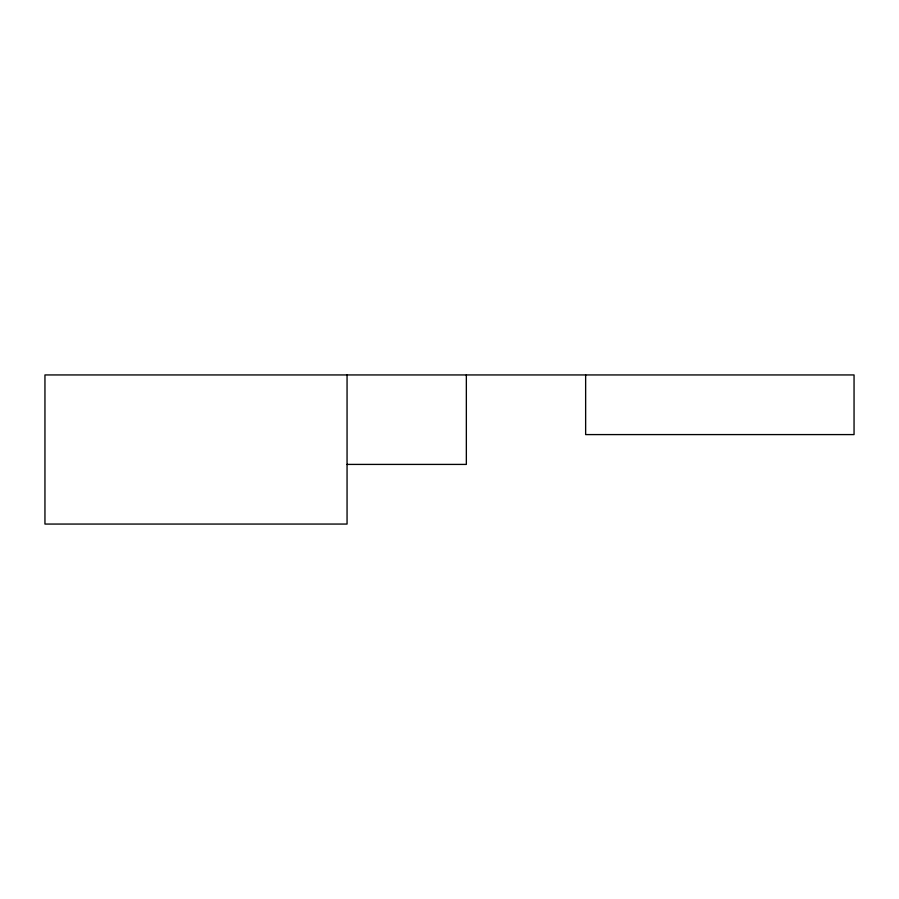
<?xml version="1.0" encoding="UTF-8"?>
<svg xmlns="http://www.w3.org/2000/svg" width="899" height="899" viewBox="0 0 899 899"><rect width="100%" height="100%" fill="white"/><g stroke="black" fill="none" stroke-linecap="round" stroke-linejoin="round"><path stroke-width="1.35" d="M347.059 464.412L466.345 464.412L466.345 374.939M585.642 374.939L585.642 434.588L854.05 434.588L854.05 374.939L44.95 374.939L44.95 524.061L347.059 524.061L347.059 374.939"/></g></svg>
